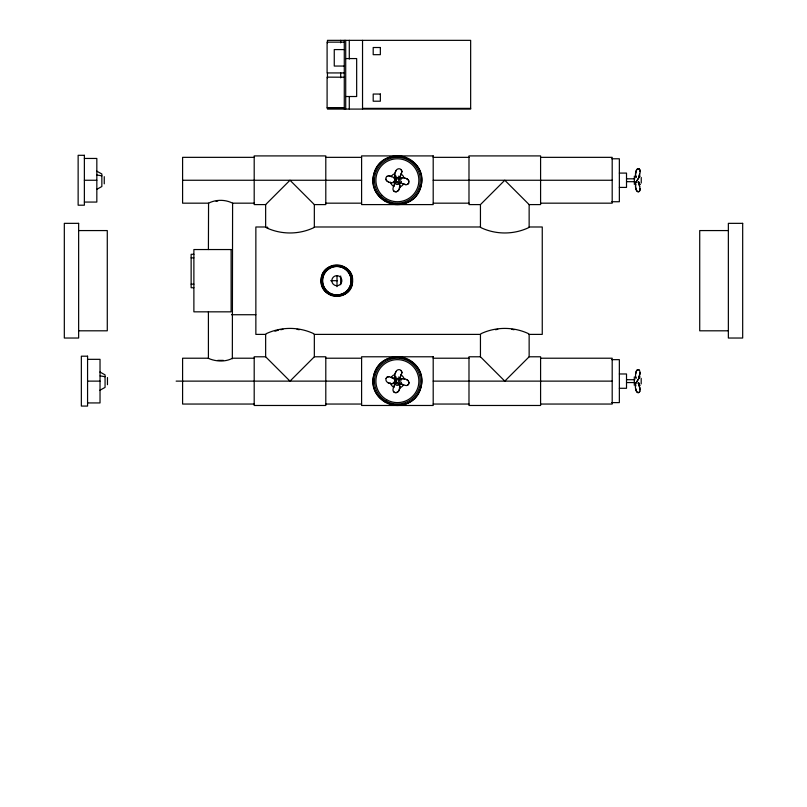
<?xml version="1.0" encoding="UTF-8"?>
<svg xmlns="http://www.w3.org/2000/svg" width="807" height="807" viewBox="0 0 807 807"><rect width="100%" height="100%" fill="white"/><g stroke="black" fill="none" stroke-linecap="round" stroke-linejoin="round"><path stroke-width="1.21" d="M635.946 189.04L635.926 188.989A11.54 6.345 90 0 1 635.603 187.607L635.573 187.436A3.803 2.088 90 0 1 635.482 185.751L635.513 185.247A3.107 1.705 -90 0 1 635.613 184.41A3.087 1.695 90 0 1 635.775 183.855L635.896 183.855A3.087 1.695 90 0 0 635.745 184.4A3.107 1.705 -90 0 0 635.644 185.247L635.603 185.751A3.803 2.088 -90 0 0 635.704 187.426L635.734 187.607A11.54 6.345 -90 0 0 636.057 188.989L636.077 189.04A11.792 6.486 -90 0 0 636.229 189.544A5.417 2.986 90 0 0 636.864 190.856A4.489 2.471 90 0 0 637.903 191.652A4.822 2.653 90 0 0 639.023 191.562A3.107 1.715 90 0 0 639.8 190.603L639.85 190.482A2.693 1.483 90 0 0 640.133 188.868L640.001 188.868A2.693 1.483 90 0 1 639.669 190.603A3.107 1.715 -90 0 1 638.892 191.562A4.822 2.653 90 0 1 637.772 191.652A4.489 2.471 -90 0 1 637.147 191.289A4.489 2.471 90 0 1 636.733 190.856A5.417 2.986 90 0 1 636.098 189.544L636.229 189.544M635.422 386.624L635.462 386.129A3.107 1.705 -90 0 1 635.563 385.282A3.087 1.695 90 0 1 635.714 384.737L635.845 384.737A3.087 1.695 90 0 0 635.694 385.282A3.107 1.705 -90 0 0 635.593 386.129L635.422 386.624A3.803 2.088 -90 0 0 635.523 388.308M396.015 179.88L396.015 180.617M396.015 380.773L396.015 381.509M394.774 179.285L394.643 180.728A2.794 2.794 0 0 0 396.429 182.866L397.871 182.997A2.794 2.794 0 0 0 400.171 180.496L400.141 179.769A2.794 2.794 0 0 0 394.774 179.285L394.643 180.728M394.774 380.178L394.643 381.61A2.794 2.794 0 0 0 396.429 383.759L397.871 383.89A2.794 2.794 0 0 0 400.171 381.388L400.141 380.662A2.794 2.794 0 0 0 394.774 380.178L394.643 381.61M352.558 281.673C352.054 301.919 319.088 299.851 321.115 279.706C321.61 259.461 354.586 261.529 352.558 281.673A15.757 15.757 0 0 1 329.296 294.525A15.757 15.757 0 0 1 327.481 268.015A15.757 15.757 0 0 1 352.276 277.568M635.573 173.061L635.734 172.89A11.54 6.345 90 0 1 636.057 171.508L636.077 171.457A11.792 6.486 -90 0 1 636.229 170.953A5.417 2.986 -90 0 1 636.864 169.641A4.489 2.471 -90 0 1 637.268 169.208A4.489 2.471 90 0 1 637.903 168.845A4.822 2.653 90 0 1 639.023 168.935A3.107 1.715 -90 0 1 639.8 169.894L639.85 170.015A2.693 1.483 -90 0 1 640.133 171.629A8.736 4.812 -90 0 1 639.719 174.08A12.821 7.051 -90 0 0 639.406 175.169L639.346 175.391A12.821 7.051 90 0 0 639.073 176.783L638.942 176.783A12.821 7.051 -90 0 1 639.588 174.08L639.719 174.08M635.523 373.934L635.684 373.762A11.54 6.345 90 0 1 636.007 372.39L636.027 372.34A11.792 6.486 -90 0 1 636.178 371.825A5.417 2.986 -90 0 1 636.814 370.524A4.489 2.471 -90 0 1 637.217 370.08A4.489 2.471 90 0 1 637.853 369.717A4.822 2.653 90 0 1 638.973 369.808L638.841 369.808A4.822 2.653 90 0 0 637.722 369.717A4.489 2.471 90 0 0 637.096 370.08A4.489 2.471 -90 0 0 636.683 370.524A5.417 2.986 -90 0 0 636.047 371.825A11.792 6.486 -90 0 0 635.896 372.34A11.54 6.345 90 0 0 635.553 373.762L635.684 373.762M639.174 376.274L639.356 376.042A12.821 7.051 -90 0 1 639.669 374.952A8.736 4.812 -90 0 0 640.082 372.501L639.951 372.501A2.693 1.483 -90 0 0 639.618 370.766A3.107 1.715 -90 0 0 638.841 369.808M399.132 189.04L399.233 188.989A11.54 9.634 90 0 0 399.647 187.607L399.727 187.607A11.54 9.634 -90 0 1 399.233 188.989A11.792 9.845 -90 0 1 398.981 189.544A5.417 4.529 90 0 1 398.012 190.856A4.489 3.753 90 0 1 396.439 191.652L396.358 191.652A4.822 4.025 90 0 1 394.653 191.562A3.107 2.592 -90 0 1 393.483 190.603A2.693 2.25 90 0 1 392.969 188.868A8.736 7.303 -90 0 1 393.594 186.417A12.821 10.703 -90 0 0 394.583 183.714L395.067 181.797L396.066 182.493M393.594 186.417L393.685 186.417A12.821 10.703 90 0 0 394.663 183.714L395.158 181.797M399.717 178.7L400.201 176.783A12.821 10.703 90 0 1 401.19 174.08A8.736 7.303 90 0 0 401.815 171.629A2.693 2.25 90 0 0 401.301 169.894L401.22 169.894A3.107 2.592 90 0 0 400.05 168.935A4.822 4.025 -90 0 0 398.345 168.845A4.489 3.753 -90 0 0 397.387 169.208A4.489 3.753 90 0 0 396.772 169.641A5.417 4.529 90 0 0 395.803 170.953A11.792 9.845 90 0 0 395.571 171.457A11.54 9.634 -90 0 0 395.057 172.89L395.137 172.89A11.54 9.634 -90 0 1 395.632 171.508A11.792 9.845 90 0 1 395.884 170.953L395.803 170.953M399.485 384.747L399.051 384.162L399.485 384.747A3.087 2.572 90 0 1 399.707 385.292A3.107 2.592 -90 0 1 399.879 386.139L399.929 386.634A3.803 3.178 -90 0 1 399.788 388.318L399.727 388.5A11.54 9.634 -90 0 1 399.233 389.872A11.792 9.845 -90 0 1 398.981 390.437A5.417 4.529 90 0 1 398.012 391.738A4.489 3.753 90 0 1 396.439 392.545L396.358 392.545A4.822 4.025 90 0 1 394.653 392.454A3.107 2.592 -90 0 1 393.483 391.496A2.693 2.25 90 0 1 392.969 389.761A8.736 7.303 -90 0 1 393.594 387.31A12.821 10.703 -90 0 0 394.583 384.606L395.067 382.689L396.066 383.386M393.594 387.31L393.685 387.31A12.821 10.703 90 0 0 394.663 384.606L395.158 382.689M399.717 379.593L400.201 377.676A12.821 10.703 90 0 1 401.19 374.962A8.736 7.303 90 0 0 401.815 372.521A2.693 2.25 90 0 0 401.301 370.786L401.22 370.786A3.107 2.592 90 0 0 400.05 369.818A4.822 4.025 -90 0 0 398.345 369.737A4.489 3.753 -90 0 0 397.387 370.09A4.489 3.753 90 0 0 396.772 370.534A5.417 4.529 90 0 0 395.803 371.835A11.792 9.845 90 0 0 395.571 372.35A11.54 9.634 -90 0 0 395.057 373.772L395.137 373.772A11.54 9.634 -90 0 1 395.632 372.4A11.792 9.845 90 0 1 395.884 371.835L395.803 371.835M635.926 171.508L635.946 171.457A11.54 6.345 90 0 0 635.603 172.89L635.734 172.89M399.647 187.607L399.788 187.436A3.803 3.178 -90 0 0 399.929 185.751L399.788 185.247A3.107 2.592 -90 0 0 399.717 184.41A3.087 2.572 90 0 0 399.485 183.855L399.142 183.28L399.485 183.855M395.137 373.772L394.996 373.954A3.803 3.178 -90 0 0 394.855 375.638L394.996 376.133A3.087 2.572 90 0 0 395.39 377.525L395.299 377.525A3.087 2.572 -90 0 1 395.077 376.98A3.107 2.592 90 0 1 394.916 376.133L394.996 376.133M399.132 389.922L399.233 389.872A11.54 9.634 90 0 0 399.647 388.5L399.697 388.318A3.803 3.178 -90 0 0 399.838 386.634L399.929 386.634M400.201 176.783L400.121 176.783A12.821 10.703 -90 0 1 400.544 175.391L400.625 175.169M400.201 377.676L400.121 377.676A12.821 10.703 -90 0 1 400.544 376.284L400.625 376.062M639.8 391.355L639.739 391.476A3.107 1.715 90 0 1 638.973 392.444A4.822 2.653 90 0 1 637.853 392.525L637.722 392.525A4.489 2.471 -90 0 1 637.096 392.162A4.489 2.471 90 0 1 636.683 391.728A5.417 2.986 90 0 1 636.047 390.427A11.792 6.486 -90 0 1 635.896 389.912A11.54 6.345 90 0 1 635.553 388.49L635.684 388.49A11.54 6.345 -90 0 0 636.007 389.862A11.792 6.486 -90 0 0 636.178 390.427A5.417 2.986 90 0 0 636.814 391.728A4.489 2.471 90 0 0 637.853 392.525M635.603 182.785L640.001 175.825L635.644 182.735M635.553 383.658L639.951 376.698L635.593 383.607M638.751 181.797L638.024 182.493L638.619 181.797L639.073 183.714A12.821 7.051 90 0 0 639.346 185.106L639.406 185.328A12.821 7.051 -90 0 0 639.719 186.417L639.588 186.417A12.821 7.051 90 0 1 639.275 185.328L639.225 185.106A12.821 7.051 -90 0 1 638.942 183.714L639.073 183.714M254.195 157.345L182.594 157.345L182.594 203.172L208.559 203.172C215.923 199.39 225.234 199.39 232.598 203.172L254.195 203.172M232.598 203.172L232.335 358.782M265.644 204.595L289.995 180.254L314.337 204.595L314.337 226.989L313.509 227.816C298.671 234.686 281.32 234.686 266.481 227.816L265.644 226.989L265.644 204.595L254.195 204.595L254.195 155.912L325.796 155.912L325.796 204.595L314.337 204.595M254.195 358.217L232.598 358.217C225.203 362.242 215.701 361.566 208.408 358.369L208.408 311.835M314.337 334.391L314.337 356.785L289.995 381.126L265.644 356.785L265.644 334.391L266.481 333.563C281.32 326.694 298.671 326.694 313.509 333.563L314.337 334.391L480.447 334.391L481.275 333.563C496.113 326.694 513.474 326.694 528.303 333.563L529.14 334.391L529.14 356.785L504.789 381.126L480.447 356.785L480.447 334.391M480.447 226.989L480.447 204.595L504.789 180.254L529.14 204.595L529.14 226.989L528.303 227.816C513.474 234.686 496.113 234.686 481.275 227.816L480.447 226.989L314.337 226.989M388.661 182.009L388.601 181.989A11.792 9.845 0 0 1 388.096 181.757L388.096 181.837A5.417 4.529 0 0 1 386.795 180.869A4.489 3.753 0 0 1 385.988 179.295L385.988 179.215A4.822 4.025 0 0 1 386.079 177.51A3.107 2.592 0 0 1 387.037 176.42L387.158 176.34M407.626 184.157L407.747 184.077A3.107 2.592 0 0 0 408.705 182.987A4.822 4.025 0 0 0 408.796 181.202A4.489 3.753 0 0 0 407.999 179.628A5.417 4.529 0 0 0 406.688 178.66L406.688 178.74A5.417 4.529 0 0 1 407.999 179.709A4.489 3.753 0 0 1 408.796 181.293L408.796 181.202M394.361 382.881L393.786 383.224A3.087 2.572 0 0 1 392.394 383.618L391.899 383.668A3.803 3.178 0 0 1 390.215 383.527L390.033 383.476A11.54 9.634 0 0 1 388.651 382.982L388.601 382.962A11.792 9.845 0 0 1 388.096 382.73A5.417 4.529 0 0 1 386.795 381.761A4.489 3.753 0 0 1 385.988 380.188L385.988 380.097A4.822 4.025 0 0 1 386.079 378.392L386.079 378.483A3.107 2.592 0 0 1 387.037 377.313L387.158 377.232M407.626 385.04L407.747 384.959A3.107 2.592 0 0 0 408.705 383.799A4.822 4.025 0 0 0 408.796 382.175L408.796 382.094A4.822 4.025 0 0 1 408.705 383.799L408.705 383.88A3.107 2.592 0 0 1 407.747 385.05A2.693 2.25 0 0 1 406.012 385.564L406.012 385.484A8.736 7.303 0 0 1 403.561 384.848A12.821 10.703 0 0 0 400.857 383.86L400.857 383.95A12.821 10.703 0 0 1 403.561 384.929L403.561 384.848M388.661 182.089L388.601 182.069A11.54 9.634 0 0 0 390.033 182.584L390.205 182.644A3.803 3.178 0 0 0 391.899 182.785L392.394 182.735A3.087 2.572 0 0 0 393.786 182.342L394.361 181.908M400.423 178.589L400.998 178.246A3.087 2.572 0 0 1 402.39 177.853L402.895 177.711A3.803 3.178 0 0 1 404.569 177.853L404.761 177.994A11.54 9.634 0 0 1 406.133 178.488L406.183 178.508A11.792 9.845 0 0 1 406.688 178.74M394.361 382.8L393.786 383.143A3.087 2.572 0 0 1 392.394 383.537L391.899 383.668M400.998 379.139L400.423 379.472L400.998 379.139A3.087 2.572 0 0 1 402.39 378.745L402.895 378.685A3.803 3.178 0 0 1 404.569 378.745L404.761 378.887A11.54 9.634 0 0 1 406.133 379.381L406.183 379.401A11.792 9.845 0 0 1 406.688 379.633A5.417 4.529 0 0 1 407.999 380.601A4.489 3.753 0 0 1 408.796 382.175M96.749 189.363L101.853 186.518L101.853 173.989L96.749 171.155M99.947 390.235L105.061 387.4L105.061 374.862L99.947 372.027M274.975 331.233L278.536 330.093M216.074 201.316L217.799 201.014M280.745 329.72L282.954 329.337M495.548 329.72L497.758 329.337M402.4 177.853L402.895 177.802A3.803 3.178 0 0 1 404.569 177.944L404.761 177.994M223.357 360.376L217.799 360.376M344.276 42.146L327.097 42.146L327.097 72.933L344.276 72.933M344.276 49.58L334.259 49.58L334.259 66.053L344.276 66.053M345.709 58.568L356.664 58.568L356.664 96.517L345.709 96.517M344.276 77.22L327.097 77.139L327.097 108.007L344.276 108.007M327.097 107.936L344.276 107.936M362.535 108.37L470.652 108.37M327.45 109.086L470.652 109.086L470.652 40.35L327.45 40.35L327.45 42.852M325.796 157.345L361.597 157.345M433.198 157.345L468.988 157.345M540.589 157.345L612.19 157.345L612.19 203.172L540.589 203.172M84.372 158.454L96.83 158.454L96.83 202.063L84.372 202.063M611.837 158.777L619.352 158.777L619.352 201.74L611.837 201.74M636.229 170.953L636.098 170.953A5.417 2.986 -90 0 1 636.733 169.641A4.489 2.471 -90 0 1 637.147 169.208A4.489 2.471 90 0 1 637.772 168.845L637.903 168.845M637.772 168.845A4.822 2.653 90 0 1 638.892 168.935L639.023 168.935M638.892 168.935A3.107 1.715 -90 0 1 639.669 169.894L639.8 169.894M401.22 169.894L401.301 170.015A2.693 2.25 90 0 1 401.735 171.629L401.815 171.629M640.133 171.629L640.001 171.629A2.693 1.483 -90 0 0 639.669 169.894M619.352 173.091L626.514 173.091L626.514 187.416L619.352 187.416M401.19 174.08L401.099 174.08A8.736 7.303 90 0 0 401.735 171.629M394.996 173.071A3.803 3.178 -90 0 0 394.855 174.746L394.946 174.746M635.573 173.071A3.803 2.088 90 0 0 635.482 174.746L635.603 174.746A3.803 2.088 90 0 1 635.704 173.071M395.077 176.097A3.087 2.572 -90 0 0 395.299 176.642L395.39 176.642A3.087 2.572 90 0 1 394.996 175.25L394.916 175.25A3.107 2.592 90 0 0 395.077 176.087M635.745 176.087A3.107 1.705 -90 0 1 635.644 175.25L635.513 175.25A3.087 1.695 -90 0 0 635.775 176.642L635.997 177.217M635.775 176.642L636.128 177.217M626.514 178.821L634.867 178.821M84.372 180.254L96.83 180.254M182.594 180.254L361.597 180.254M395.823 180.243L395.016 180.243L395.844 178.014L393.927 177.439A12.821 10.703 0 0 1 391.224 176.451A8.736 7.303 0 0 0 388.772 175.825A2.693 2.25 0 0 0 387.037 176.34L387.037 176.42M433.198 180.254L612.19 180.254M626.514 181.686L634.867 181.686M638.771 182.725L640.133 184.591L638.771 182.806M399.929 185.751L399.838 185.751A3.803 3.178 90 0 1 399.697 187.426M398.9 189.544L398.981 189.544A5.417 4.529 90 0 1 397.932 190.856A4.489 3.753 90 0 1 397.316 191.289A4.489 3.753 -90 0 1 396.358 191.652M325.796 203.172L361.597 203.172M433.198 203.172L468.988 203.172M480.447 204.595L468.988 204.595L468.988 155.912L540.589 155.912L540.589 204.595L529.14 204.595M265.644 226.989L255.859 226.989L255.859 334.391L265.644 334.391M529.14 226.989L542.254 226.989L542.254 334.391L529.14 334.391M78.642 230.57L107.281 230.57L107.281 330.809L78.642 330.809M728.358 230.57L699.719 230.57L699.719 330.809L728.358 330.809M193.882 254.286L191.138 254.286L191.138 287.736L193.882 287.736M191.138 257.867L193.882 257.867M330.699 280.685L337.508 280.685M191.138 284.155L193.882 284.155M231.508 314.73L255.859 314.73M265.644 356.785L254.195 356.785L254.195 405.477L325.796 405.477L325.796 356.785L314.337 356.785M480.447 356.785L468.988 356.785L468.988 405.477L540.589 405.477L540.589 356.785L529.14 356.785M208.559 358.217L182.594 358.217L182.594 404.045L254.195 404.045M325.796 358.217L361.597 358.217M433.198 358.217L468.988 358.217M540.589 358.217L612.19 358.217L612.19 404.045L540.589 404.045M87.57 359.327L100.028 359.327L100.028 402.935L87.57 402.935M611.837 359.65L619.352 359.65L619.352 402.612L611.837 402.612M401.22 370.786L401.301 370.907A2.693 2.25 90 0 1 401.735 372.521L401.815 372.521M619.352 373.974L626.514 373.974L626.514 388.288L619.352 388.288M401.19 374.962L401.099 374.962A8.736 7.303 90 0 0 401.735 372.521M639.295 376.274A12.821 7.051 90 0 0 639.023 377.656L638.892 377.656A12.821 7.051 -90 0 1 639.537 374.952L639.669 374.952M636.077 378.1L635.845 377.515A3.087 1.695 90 0 1 635.694 376.97A3.107 1.705 -90 0 1 635.593 376.123L635.462 376.123A3.087 1.695 -90 0 0 635.714 377.515L635.946 378.1M626.514 379.704L634.867 379.704M87.57 381.126L100.028 381.126M176.148 381.126L361.597 381.126M395.823 381.136L395.016 381.136L395.844 378.897L393.927 378.412A12.821 10.703 0 0 1 391.224 377.434A8.736 7.303 0 0 0 388.772 376.708A2.693 2.25 0 0 0 387.037 377.232L387.037 377.313M433.198 381.126L612.19 381.126M626.514 382.558L634.867 382.558M639.023 384.586L638.7 382.669L637.974 383.365L638.569 382.669L639.023 384.586A12.821 7.051 90 0 0 639.295 385.978L639.356 386.2A12.821 7.051 -90 0 0 639.669 387.299A8.736 4.812 -90 0 1 640.082 389.741A2.693 1.483 90 0 1 639.739 391.476L639.618 391.476A3.107 1.715 -90 0 1 638.841 392.444A4.822 2.653 90 0 1 637.722 392.525M638.892 384.586A12.821 7.051 -90 0 0 639.174 385.978L639.225 386.2A12.821 7.051 90 0 0 639.537 387.299L639.669 387.299M640.082 389.741L639.951 389.741A8.736 4.812 -90 0 0 639.537 387.299M398.9 390.437L398.981 390.437A5.417 4.529 90 0 1 397.932 391.738A4.489 3.753 90 0 1 397.316 392.182A4.489 3.753 -90 0 1 396.358 392.545M325.796 404.045L361.597 404.045M433.198 404.045L468.988 404.045M96.931 175.018L101.853 175.825M100.139 375.901L105.061 376.698M511.83 329.337L514.039 329.72M297.026 329.337L299.236 329.72M398.94 182.483L400.857 183.058A12.821 10.703 0 0 1 403.561 184.046A8.736 7.303 0 0 0 406.012 184.672A2.693 2.25 0 0 0 407.747 184.157A3.107 2.592 0 0 0 408.705 182.907L408.705 182.987M391.224 377.434L391.224 377.343A12.821 10.703 0 0 0 393.927 378.332L395.844 378.816M398.94 383.456L400.857 383.95M404.761 378.887L404.579 378.836A3.803 3.178 0 0 0 402.895 378.695L402.4 378.745M390.205 383.446L390.033 383.386A11.54 9.634 0 0 1 388.651 382.901L388.601 382.871A11.792 9.845 0 0 1 388.096 382.639L388.096 382.73M396.681 181.494A1.432 1.432 0 0 0 398.829 180.254A1.432 1.432 0 0 0 396.681 179.013A1.432 1.432 0 0 0 396.681 181.494L397.024 181.625M396.681 382.367A1.432 1.432 0 0 0 398.829 381.126A1.432 1.432 0 0 0 396.681 379.895A1.432 1.432 0 0 0 396.681 382.367L397.024 382.518M398.719 178.004L399.626 178.7M398.719 378.897L399.626 379.593M267.077 226.989L267.863 227.766M208.559 203.172L208.408 249.545M638.973 383.779L639.951 385.554L638.72 383.678M393.483 190.482L393.564 190.603A3.107 2.592 90 0 0 394.734 191.562A4.822 4.025 90 0 0 396.439 191.652M393.483 391.375L393.564 391.496A3.107 2.592 90 0 0 394.734 392.454A4.822 4.025 90 0 0 396.439 392.545M395.299 176.642L395.733 177.217M395.299 377.525L395.733 378.11M641.242 177.469L641.242 183.028M641.192 378.342L641.192 383.9M634.352 176.057L634.352 184.44M634.302 376.93L634.302 385.322M407.999 380.511L407.999 380.601A5.417 4.529 0 0 0 406.688 379.542L406.688 379.633M406.012 184.672L406.012 184.591A8.736 7.303 0 0 1 403.561 183.956L403.561 184.046M391.224 176.451L391.224 176.541A8.736 7.303 0 0 0 388.772 175.906L388.772 175.825M388.772 376.708L388.772 376.798A2.693 2.25 0 0 0 387.168 377.222M386.795 180.788L386.795 180.869A4.489 3.753 0 0 1 385.988 179.204M362.535 40.35L362.535 109.086M349.29 40.35L349.29 59.093M349.29 96.588L349.29 109.086M345.709 40.35L345.709 109.086M344.276 40.35L344.276 109.086M340.695 40.35L340.695 42.852M340.695 72.842L340.695 77.845M340.695 275.984L340.695 284.73M337.003 275.913L337.003 286.656M327.45 72.842L327.45 77.845M107.462 377.555L107.462 384.707M104.254 176.672L104.254 183.835M340.514 277.154A5.074 5.034 0 0 0 333.331 277.114A5.074 5.034 0 0 0 333.291 284.235A4.983 4.943 0 0 0 340.383 284.235A5.074 5.034 0 0 0 340.383 277.154M401.442 382.225A4.196 4.196 0 0 1 401.029 383.234M400.363 384.102A4.196 4.196 0 0 1 396.308 385.191M395.299 384.768A4.196 4.196 0 0 1 393.342 382.225M393.755 379.038A4.196 4.196 0 0 1 396.308 377.081M398.476 377.081A4.196 4.196 0 0 1 401.442 380.057M401.442 181.333A4.196 4.196 0 0 1 401.029 182.342M400.363 183.219A4.196 4.196 0 0 1 396.308 184.299M395.299 183.885A4.196 4.196 0 0 1 393.342 181.333M393.755 178.155A4.196 4.196 0 0 1 396.308 176.198M398.476 176.198A4.196 4.196 0 0 1 401.442 179.164M639.588 186.417A8.736 4.812 -90 0 1 640.001 188.868M635.896 176.642A3.087 1.695 90 0 1 635.745 176.097M639.951 372.501A8.736 4.812 -90 0 1 639.537 374.952M635.553 375.628A3.803 2.088 90 0 1 635.644 373.944M403.591 384.707A7.162 7.162 0 0 1 399.243 388.046M393.816 387.33A7.162 7.162 0 0 1 390.477 382.982M391.193 377.555A7.162 7.162 0 0 1 393.816 374.932M400.968 374.932A7.162 7.162 0 0 1 404.307 379.28M403.591 183.835A7.162 7.162 0 0 1 399.243 187.174M393.816 186.457A7.162 7.162 0 0 1 390.477 182.11M391.193 176.672A7.162 7.162 0 0 1 393.816 174.06M400.968 174.06A7.162 7.162 0 0 1 403.591 176.672M373.883 173.959C365.389 204.403 413.043 217.174 420.911 186.558C429.395 156.114 381.751 143.343 373.883 173.959M373.883 374.831C365.389 405.275 413.043 418.046 420.911 387.431C429.395 356.987 381.751 344.216 373.883 374.831M329.68 268.287L326.714 270.567A14.506 14.385 0 0 0 326.704 290.813C332.101 296.27 341.573 296.27 346.96 290.813A14.506 14.385 0 0 0 346.96 270.597C342.491 266.098 335.177 265.16 329.68 268.287A14.324 14.324 0 0 0 329.68 293.092A14.324 14.324 0 0 0 351.156 280.685A14.324 14.324 0 0 0 329.68 268.287M380.349 47.512L373.197 47.512L373.197 54.674L380.349 54.674L380.349 47.512M380.349 94.046L373.197 94.046L373.197 101.208L380.349 101.208L380.349 94.046M84.372 155.307L78.138 155.307L78.138 205.2L84.372 205.2L84.372 155.307M433.198 155.912L361.597 155.912L361.597 204.595L433.198 204.595L433.198 155.912M78.642 223.347L64.318 223.347L64.318 338.032L78.642 338.032L78.642 223.347M742.682 223.347L728.358 223.347L728.358 338.032L742.682 338.032L742.682 223.347M231.115 249.545L193.882 249.545L193.882 311.835L231.115 311.835L231.115 249.545M87.57 356.19L81.346 356.19L81.346 406.072L87.57 406.072L87.57 356.19M433.198 356.785L361.597 356.785L361.597 405.477L433.198 405.477L433.198 356.785M385.221 201.336A24.341 24.341 0 0 0 421.738 180.254A24.341 24.341 0 0 0 385.221 159.171A24.341 24.341 0 0 0 385.221 201.336M385.938 200.096A22.909 22.909 0 0 0 420.306 180.254A22.909 22.909 0 0 0 385.938 160.411A22.909 22.909 0 0 0 385.938 200.096M385.221 402.209A24.341 24.341 0 0 0 421.738 381.126A24.341 24.341 0 0 0 385.221 360.053A24.341 24.341 0 0 0 385.221 402.209M385.938 400.968A22.909 22.909 0 0 0 420.306 381.126A22.909 22.909 0 0 0 385.938 361.284A22.909 22.909 0 0 0 385.938 400.968M382.205 195.445A21.476 21.476 0 0 0 418.137 185.812A21.476 21.476 0 0 0 391.829 159.504A21.476 21.476 0 0 0 382.205 195.445M386.654 399.737A21.476 21.476 0 0 0 418.873 381.126A21.476 21.476 0 0 0 386.654 362.525A21.476 21.476 0 0 0 386.654 399.737"/></g></svg>
